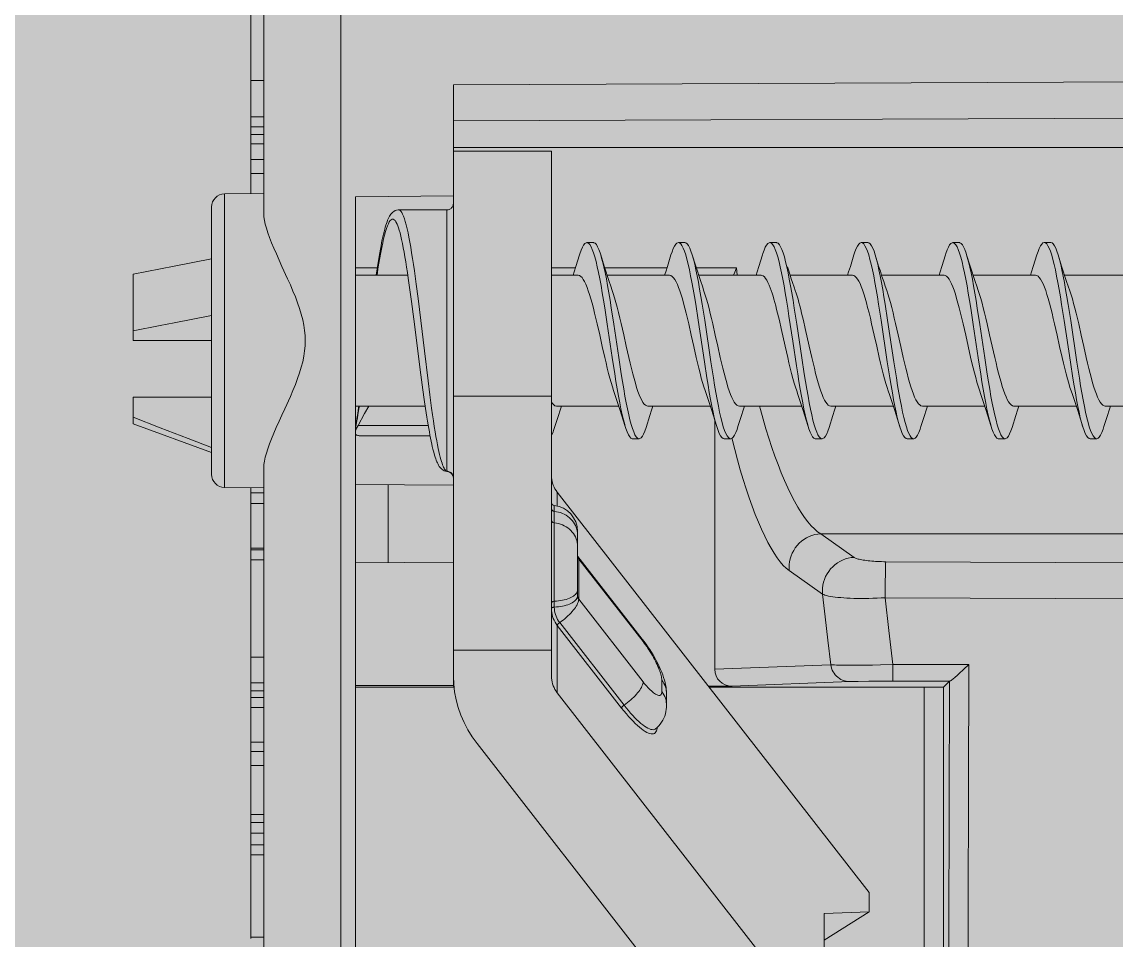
# Model space of a CAD drawing. Header units: millimetres. Extents: x -853320 to 19484, y -510814 to 9708.
# Drawn here: x 10873.54 to 10890.28, y 7632.65 to 7646.69 of the extents above; entities that cross this region are included whole.
import ezdxf

# ---------------------------------------------------------------- set-up
doc = ezdxf.new("R2010")
doc.units = ezdxf.units.MM
for name, color, linetype, lineweight in [('F_ARREDI', 7, 'Continuous', 5), ('F_ELETTRICO', 22, 'Continuous', 5), ('F_MULTI laminato OPACO', 1, 'Continuous', 5)]:
    doc.layers.add(name, color=color, linetype=linetype, lineweight=lineweight)

# ---------------------------------------------------------------- blocks, each defined once
blk = doc.blocks.new('SCATOLA INCASSO_1 P_sezione e pianta')
at = {"layer": 'F_ELETTRICO'}
for p, q in [((55470.994, -13682.187), (55470.994, -13651.487)), ((55469.815, -13660.994), (55469.815, -13697.529)), ((55469.594, -13686.328), (55469.594, -13670.336)), ((55460.891, -13678.828), (55460.891, -13670.825)), ((55460.591, -13678.83), (55460.591, -13671.125)), ((55462.962, -13671.844), (55467.732, -13677.967)), ((55466.503, -13678.741), (55461.733, -13672.617)), ((55460.215, -13675.438), (55460.22, -13673.611)), ((55462.421, -13675.364), (55462.421, -13674.706)), ((55461.733, -13675.391), (55462.421, -13674.958)), ((55460.503, -13678.918), (55460.511, -13675.083)), ((55470.994, -13675.001), (55471.194, -13675.001)), ((55471.194, -13674.982), (55471.194, -13681.88)), ((55460.211, -13677.295), (55460.215, -13675.438)), ((55461.733, -13675.391), (55462.421, -13675.364)), ((55461.733, -13675.391), (55461.733, -13675.686)), ((55466.503, -13681.809), (55461.733, -13675.686)), ((55470.994, -13676.264), (55471.194, -13676.264)), ((55470.994, -13676.417), (55471.194, -13676.417)), ((55470.994, -13676.595), (55471.194, -13676.595)), ((55470.994, -13676.755), (55471.194, -13676.755)), ((55470.994, -13676.878), (55471.194, -13676.878)), ((55460.208, -13679.174), (55460.211, -13677.295)), ((55470.994, -13677.631), (55471.194, -13677.631)), ((55470.994, -13677.844), (55471.194, -13677.844)), ((55470.994, -13677.985), (55471.194, -13677.985)), ((55464.999, -13678.19), (55464.973, -13678.213)), ((55464.832, -13678.73), (55464.832, -13678.555)), ((55465.482, -13678.553), (55466.467, -13679.817)), ((55465.519, -13678.508), (55466.503, -13679.772)), ((55470.994, -13678.517), (55471.194, -13678.517)), ((55464.904, -13678.936), (55464.904, -13678.761)), ((55466.503, -13678.741), (55466.503, -13679.772)), ((55470.994, -13678.668), (55471.194, -13678.668)), ((55470.994, -13678.771), (55471.194, -13678.771)), ((55461.454, -13678.918), (55460.5, -13678.918)), ((55460.591, -13678.83), (55460.503, -13678.918)), ((55460.891, -13678.828), (55464.181, -13678.828)), ((55461.37, -13679.001), (55461.369, -13678.966)), ((55461.738, -13678.917), (55461.454, -13678.918)), ((55461.898, -13678.916), (55461.738, -13678.917)), ((55461.969, -13678.915), (55461.898, -13678.916)), ((55462.004, -13678.914), (55461.969, -13678.915)), ((55463.828, -13678.843), (55462.029, -13678.914)), ((55463.828, -13678.843), (55464.193, -13678.843)), ((55465.191, -13678.91), (55466.176, -13680.174)), ((55468.084, -13678.828), (55469.594, -13678.828)), ((55468.085, -13678.843), (55468.094, -13678.843)), ((55468.094, -13678.998), (55468.094, -13678.843)), ((55469.594, -13678.852), (55468.094, -13678.852)), ((55470.994, -13678.893), (55471.194, -13678.893)), ((55461.37, -13679.044), (55461.37, -13679.001)), ((55461.371, -13679.119), (55461.37, -13679.044)), ((55461.371, -13679.173), (55461.371, -13679.119)), ((55464.094, -13679.102), (55462.319, -13679.171)), ((55464.094, -13679.102), (55464.094, -13682.912)), ((55466.594, -13687.028), (55466.594, -13678.998)), ((55468.094, -13686.341), (55468.094, -13678.998)), ((55461.371, -13679.173), (55460.208, -13679.174)), ((55461.558, -13679.168), (55461.371, -13679.173)), ((55461.679, -13679.166), (55461.558, -13679.168)), ((55461.794, -13679.164), (55461.679, -13679.166)), ((55461.902, -13679.162), (55461.794, -13679.164)), ((55462.361, -13679.544), (55462.319, -13679.171)), ((55470.994, -13679.287), (55471.194, -13679.287)), ((55468.094, -13679.394), (55466.594, -13679.394)), ((55462.403, -13679.903), (55462.361, -13679.544)), ((55465.203, -13679.563), (55465.173, -13679.524)), ((55466.176, -13680.788), (55465.191, -13679.524)), ((55466.188, -13680.828), (55465.203, -13679.563)), ((55461.486, -13680.195), (55461.429, -13679.696)), ((55462.444, -13680.251), (55462.403, -13679.903)), ((55461.486, -13680.195), (55437.364, -13680.087)), ((55466.549, -13680.051), (55466.549, -13681.608)), ((55461.485, -13680.442), (55461.486, -13680.321)), ((55461.486, -13680.321), (55461.486, -13680.195)), ((55462.955, -13680.61), (55462.444, -13680.251)), ((55466.176, -13680.174), (55466.176, -13680.788)), ((55466.194, -13680.226), (55466.194, -13681.21)), ((55461.483, -13680.552), (55461.485, -13680.442)), ((55461.477, -13680.747), (55437.364, -13680.639)), ((55461.482, -13680.615), (55461.483, -13680.552)), ((55462.472, -13681.173), (55461.961, -13680.813)), ((55466.177, -13680.801), (55466.176, -13680.788)), ((55466.188, -13680.828), (55466.185, -13680.824)), ((55469.594, -13680.728), (55468.094, -13680.741)), ((55469.094, -13680.732), (55469.094, -13681.923)), ((55470.994, -13680.775), (55471.194, -13680.775)), ((55470.994, -13680.929), (55471.194, -13680.929)), ((55471.194, -13680.954), (55470.994, -13680.954)), ((55466.195, -13681.189), (55466.194, -13681.16)), ((55462.472, -13681.173), (55437.364, -13681.173)), ((55466.503, -13681.599), (55466.503, -13681.809)), ((55470.994, -13681.635), (55471.194, -13681.635)), ((55470.994, -13681.802), (55471.194, -13681.802)), ((55469.594, -13681.928), (55468.094, -13681.915)), ((55470.994, -13681.878), (55471.596, -13681.883)), ((55471.596, -13681.883), (55471.596, -13686.373)), ((55468.181, -13682.13), (55468.194, -13682.13)), ((55468.188, -13682.128), (55468.189, -13682.128)), ((55468.194, -13682.13), (55468.194, -13686.128)), ((55471.794, -13682.083), (55471.794, -13686.172)), ((55471.794, -13682.419), (55472.994, -13682.856)), ((55471.794, -13682.494), (55472.151, -13682.63)), ((55458.351, -13682.628), (55458.251, -13682.628)), ((55459.751, -13682.628), (55459.651, -13682.628)), ((55461.151, -13682.628), (55461.051, -13682.628)), ((55462.551, -13682.628), (55462.451, -13682.628)), ((55463.832, -13682.632), (55463.829, -13682.622)), ((55463.951, -13682.628), (55463.851, -13682.628)), ((55465.351, -13682.628), (55465.251, -13682.628)), ((55468.45, -13682.673), (55469.501, -13682.673)), ((55472.151, -13682.63), (55472.582, -13682.797)), ((55458.324, -13682.706), (55458.343, -13682.752)), ((55458.519, -13682.992), (55458.462, -13682.808)), ((55459.733, -13682.728), (55459.752, -13682.779)), ((55459.919, -13682.992), (55459.864, -13682.816)), ((55461.124, -13682.707), (55461.143, -13682.753)), ((55461.319, -13682.992), (55461.262, -13682.81)), ((55462.534, -13682.729), (55462.553, -13682.781)), ((55462.719, -13682.992), (55462.664, -13682.816)), ((55463.925, -13682.708), (55463.944, -13682.755)), ((55464.119, -13682.992), (55464.064, -13682.816)), ((55465.334, -13682.731), (55465.353, -13682.782)), ((55465.519, -13682.992), (55465.464, -13682.816)), ((55468.478, -13682.828), (55469.552, -13682.828)), ((55469.552, -13682.828), (55469.452, -13683.012)), ((55469.583, -13682.857), (55469.594, -13682.796)), ((55472.582, -13682.797), (55472.994, -13682.958)), ((55468.52, -13683.089), (55468.5, -13682.96)), ((55469.57, -13682.935), (55469.583, -13682.857)), ((55472.994, -13682.856), (55472.994, -13683.262)), ((55457.162, -13683.128), (55458.117, -13683.128)), ((55458.562, -13683.128), (55459.517, -13683.128)), ((55459.929, -13683.078), (55459.948, -13683.173)), ((55459.962, -13683.128), (55460.917, -13683.128)), ((55461.362, -13683.128), (55462.317, -13683.128)), ((55462.762, -13683.128), (55463.717, -13683.128)), ((55464.162, -13683.128), (55465.117, -13683.128)), ((55465.53, -13683.083), (55465.549, -13683.178)), ((55465.562, -13683.128), (55466.517, -13683.128)), ((55468.455, -13683.299), (55468.427, -13683.093)), ((55468.54, -13683.228), (55468.52, -13683.089)), ((55468.525, -13683.128), (55469.594, -13683.128)), ((55469.452, -13683.012), (55469.388, -13683.128)), ((55466.594, -13683.28), (55468.094, -13683.28)), ((55468.482, -13683.516), (55468.455, -13683.299)), ((55468.56, -13683.375), (55468.54, -13683.228)), ((55471.794, -13683.262), (55472.994, -13683.262)), ((55468.591, -13683.607), (55468.56, -13683.375)), ((55458.514, -13683.555), (55458.552, -13683.8)), ((55458.614, -13683.555), (55458.652, -13683.8)), ((55459.924, -13683.617), (55459.962, -13683.864)), ((55460.024, -13683.617), (55460.062, -13683.864)), ((55461.315, -13683.558), (55461.353, -13683.803)), ((55461.415, -13683.558), (55461.453, -13683.803)), ((55462.724, -13683.62), (55462.762, -13683.867)), ((55464.115, -13683.561), (55464.153, -13683.806)), ((55464.215, -13683.561), (55464.253, -13683.806)), ((55465.525, -13683.623), (55465.563, -13683.87)), ((55465.625, -13683.623), (55465.663, -13683.87)), ((55468.538, -13683.972), (55468.482, -13683.516)), ((55468.699, -13684.459), (55468.591, -13683.607)), ((55458.552, -13683.8), (55458.647, -13684.436)), ((55458.652, -13683.8), (55458.747, -13684.436)), ((55461.353, -13683.803), (55461.448, -13684.439)), ((55461.453, -13683.803), (55461.548, -13684.439)), ((55464.153, -13683.806), (55464.248, -13684.442)), ((55464.253, -13683.806), (55464.348, -13684.442)), ((55458.409, -13683.869), (55458.448, -13684.041)), ((55458.816, -13684.041), (55458.777, -13683.868)), ((55459.962, -13683.864), (55460.038, -13684.375)), ((55460.062, -13683.864), (55460.138, -13684.375)), ((55460.216, -13684.042), (55460.178, -13683.873)), ((55462.61, -13683.871), (55462.648, -13684.042)), ((55462.762, -13683.867), (55462.839, -13684.378)), ((55463.016, -13684.042), (55462.977, -13683.871)), ((55464.01, -13683.871), (55464.048, -13684.042)), ((55464.416, -13684.041), (55464.377, -13683.87)), ((55465.563, -13683.87), (55465.639, -13684.381)), ((55465.663, -13683.87), (55465.739, -13684.381)), ((55468.594, -13684.436), (55468.538, -13683.972)), ((55462.648, -13684.042), (55462.709, -13684.314)), ((55463.077, -13684.314), (55463.016, -13684.042)), ((55471.794, -13684.128), (55472.994, -13684.128)), ((55472.994, -13685.146), (55472.994, -13684.128)), ((55459.887, -13684.215), (55459.926, -13684.387)), ((55461.287, -13684.215), (55461.326, -13684.388)), ((55461.693, -13684.386), (55461.654, -13684.214)), ((55462.709, -13684.314), (55462.737, -13684.435)), ((55463.105, -13684.435), (55463.077, -13684.314)), ((55465.487, -13684.215), (55465.526, -13684.389)), ((55465.893, -13684.386), (55465.855, -13684.215)), ((55458.647, -13684.436), (55458.686, -13684.681)), ((55458.747, -13684.436), (55458.786, -13684.681)), ((55460.038, -13684.375), (55460.076, -13684.623)), ((55460.138, -13684.375), (55460.176, -13684.623)), ((55461.448, -13684.439), (55461.486, -13684.684)), ((55461.548, -13684.439), (55461.586, -13684.684)), ((55462.839, -13684.378), (55462.877, -13684.626)), ((55464.248, -13684.442), (55464.286, -13684.687)), ((55464.348, -13684.442), (55464.386, -13684.687)), ((55465.639, -13684.381), (55465.677, -13684.629)), ((55465.739, -13684.381), (55465.777, -13684.629)), ((55468.635, -13684.775), (55468.594, -13684.436)), ((55468.734, -13684.728), (55468.699, -13684.459)), ((55472.369, -13684.402), (55471.794, -13684.512)), ((55468.663, -13684.991), (55468.635, -13684.775)), ((55468.759, -13684.908), (55468.734, -13684.728)), ((55462.863, -13684.897), (55462.881, -13684.948)), ((55462.881, -13684.948), (55462.903, -13685.016)), ((55462.903, -13685.016), (55462.923, -13685.074)), ((55462.915, -13684.859), (55462.934, -13684.968)), ((55462.934, -13684.968), (55462.953, -13685.071)), ((55468.691, -13685.194), (55468.663, -13684.991)), ((55468.784, -13685.084), (55468.759, -13684.908)), ((55457.785, -13685.128), (55458.74, -13685.128)), ((55459.185, -13685.128), (55460.14, -13685.128)), ((55460.585, -13685.128), (55461.54, -13685.128)), ((55461.985, -13685.128), (55462.94, -13685.128)), ((55462.953, -13685.071), (55462.972, -13685.168)), ((55463.385, -13685.128), (55464.34, -13685.128)), ((55463.759, -13685.243), (55463.75, -13685.128)), ((55464.785, -13685.128), (55465.74, -13685.128)), ((55466.185, -13685.128), (55466.594, -13685.128)), ((55468.79, -13685.128), (55469.594, -13685.128)), ((55472.369, -13685.268), (55472.994, -13685.146)), ((55458.786, -13685.27), (55458.839, -13685.44)), ((55460.186, -13685.27), (55460.239, -13685.44)), ((55461.586, -13685.27), (55461.639, -13685.44)), ((55463.759, -13685.243), (55464.377, -13685.243)), ((55464.386, -13685.27), (55464.439, -13685.44)), ((55464.825, -13685.243), (55465.777, -13685.243)), ((55465.786, -13685.27), (55465.839, -13685.44)), ((55466.225, -13685.243), (55466.594, -13685.243)), ((55469.258, -13685.243), (55469.594, -13685.243)), ((55471.794, -13685.378), (55472.369, -13685.268)), ((55458.957, -13685.495), (55458.976, -13685.543)), ((55460.348, -13685.468), (55460.367, -13685.521)), ((55461.757, -13685.497), (55461.777, -13685.544)), ((55464.558, -13685.498), (55464.577, -13685.545)), ((55465.949, -13685.471), (55465.968, -13685.523)), ((55458.951, -13685.628), (55459.051, -13685.628)), ((55460.351, -13685.628), (55460.451, -13685.628)), ((55461.751, -13685.628), (55461.851, -13685.628)), ((55463.151, -13685.628), (55463.251, -13685.628)), ((55464.551, -13685.628), (55464.651, -13685.628)), ((55465.951, -13685.628), (55466.051, -13685.628)), ((55468.959, -13685.919), (55468.958, -13685.916)), ((55468.194, -13686.128), (55468.932, -13686.128)), ((55468.932, -13686.128), (55468.931, -13686.128)), ((55470.994, -13716.768), (55470.994, -13686.067)), ((55469.594, -13686.328), (55468.094, -13686.341)), ((55468.094, -13686.341), (55468.094, -13688.041)), ((55470.994, -13686.378), (55471.596, -13686.373)), ((55471.194, -13686.376), (55471.194, -13701.372)), ((55470.994, -13686.685), (55471.194, -13686.685)), ((55470.994, -13686.901), (55471.194, -13686.901)), ((55468.094, -13687.082), (55437.364, -13687.082)), ((55468.094, -13687.028), (55466.594, -13687.028)), ((55470.994, -13687.139), (55471.194, -13687.139)), ((55470.994, -13687.281), (55471.194, -13687.281)), ((55437.364, -13687.617), (55468.094, -13687.489)), ((55470.994, -13687.4), (55471.194, -13687.4)), ((55470.994, -13687.551), (55471.194, -13687.551)), ((55437.364, -13688.169), (55468.094, -13688.041)), ((55471.194, -13688.109), (55470.994, -13688.109))]:
    blk.add_line(p, q, dxfattribs=at)
for points in [[(55460.511, -13675.083), (55460.52, -13672.02), (55460.524, -13671.058)], [(55467.732, -13677.967), (55467.807, -13678.07), (55467.873, -13678.177), (55467.93, -13678.286), (55467.98, -13678.4), (55468.021, -13678.516), (55468.053, -13678.635), (55468.075, -13678.754), (55468.089, -13678.875), (55468.094, -13678.998)], [(55464.98, -13678.177), (55464.986, -13678.158), (55464.994, -13678.142), (55465.004, -13678.129), (55465.017, -13678.12), (55465.032, -13678.114), (55465.048, -13678.112), (55465.067, -13678.113), (55465.088, -13678.117), (55465.11, -13678.125), (55465.134, -13678.136), (55465.16, -13678.151), (55465.188, -13678.169), (55465.216, -13678.19), (55465.246, -13678.214), (55465.278, -13678.242), (55465.31, -13678.272), (55465.343, -13678.305), (55465.378, -13678.341), (55465.412, -13678.379), (55465.447, -13678.42), (55465.483, -13678.463), (55465.519, -13678.508)], [(55464.973, -13678.213), (55464.949, -13678.237), (55464.927, -13678.264), (55464.907, -13678.292), (55464.889, -13678.322), (55464.873, -13678.353), (55464.86, -13678.386), (55464.849, -13678.42), (55464.841, -13678.454), (55464.836, -13678.488), (55464.833, -13678.521), (55464.832, -13678.555)], [(55464.976, -13678.21), (55464.977, -13678.2), (55464.98, -13678.177)], [(55464.999, -13678.19), (55465.007, -13678.185), (55465.021, -13678.179), (55465.037, -13678.177), (55465.054, -13678.178), (55465.074, -13678.182), (55465.095, -13678.19), (55465.118, -13678.201), (55465.143, -13678.214), (55465.168, -13678.231), (55465.196, -13678.251), (55465.224, -13678.274), (55465.254, -13678.3), (55465.284, -13678.329), (55465.316, -13678.36), (55465.348, -13678.394), (55465.381, -13678.431), (55465.415, -13678.469), (55465.448, -13678.51), (55465.482, -13678.553)], [(55464.832, -13678.555), (55464.832, -13678.57), (55464.835, -13678.6), (55464.84, -13678.628), (55464.848, -13678.657), (55464.859, -13678.684), (55464.871, -13678.711), (55464.887, -13678.737), (55464.904, -13678.761)], [(55465.482, -13678.553), (55465.456, -13678.571), (55465.43, -13678.591), (55465.405, -13678.611), (55465.38, -13678.632), (55465.357, -13678.653), (55465.334, -13678.675), (55465.313, -13678.697), (55465.293, -13678.719), (55465.274, -13678.741), (55465.257, -13678.762), (55465.242, -13678.783), (55465.229, -13678.804), (55465.217, -13678.824), (55465.208, -13678.843), (55465.201, -13678.862), (55465.195, -13678.879), (55465.192, -13678.895), (55465.191, -13678.91)], [(55465.482, -13678.553), (55465.489, -13678.548), (55465.495, -13678.543), (55465.501, -13678.537), (55465.506, -13678.532), (55465.51, -13678.526), (55465.514, -13678.521), (55465.516, -13678.516), (55465.518, -13678.512), (55465.519, -13678.508)], [(55464.876, -13678.973), (55464.864, -13678.935), (55464.854, -13678.898), (55464.846, -13678.862), (55464.84, -13678.828), (55464.835, -13678.795), (55464.833, -13678.762), (55464.832, -13678.73)], [(55464.832, -13678.746), (55464.835, -13678.775), (55464.84, -13678.804), (55464.848, -13678.832), (55464.859, -13678.859), (55464.871, -13678.886), (55464.887, -13678.912), (55464.904, -13678.936)], [(55464.904, -13678.761), (55464.905, -13678.748), (55464.907, -13678.736), (55464.91, -13678.726), (55464.914, -13678.717), (55464.919, -13678.71), (55464.926, -13678.705), (55464.934, -13678.702), (55464.943, -13678.701), (55464.952, -13678.701), (55464.963, -13678.704), (55464.975, -13678.708), (55464.988, -13678.714), (55465.002, -13678.722), (55465.016, -13678.731), (55465.032, -13678.743), (55465.048, -13678.755), (55465.064, -13678.77), (55465.081, -13678.786), (55465.099, -13678.803), (55465.117, -13678.822), (55465.135, -13678.843), (55465.153, -13678.864), (55465.172, -13678.886), (55465.191, -13678.91)], [(55466.594, -13678.998), (55466.593, -13678.968), (55466.589, -13678.937), (55466.583, -13678.907), (55466.576, -13678.878), (55466.565, -13678.849), (55466.553, -13678.82), (55466.539, -13678.793), (55466.522, -13678.766), (55466.503, -13678.741)], [(55460.208, -13679.174), (55460.285, -13679.099), (55460.308, -13679.077), (55460.331, -13679.056), (55460.352, -13679.036), (55460.372, -13679.018), (55460.391, -13679.001), (55460.409, -13678.985), (55460.425, -13678.971), (55460.44, -13678.959), (55460.453, -13678.948), (55460.465, -13678.939), (55460.475, -13678.932), (55460.484, -13678.926), (55460.491, -13678.922), (55460.496, -13678.919), (55460.5, -13678.918)], [(55460.503, -13678.918), (55460.503, -13678.918), (55460.503, -13678.918), (55460.503, -13678.918), (55460.502, -13678.918), (55460.501, -13678.918), (55460.5, -13678.918)], [(55461.369, -13678.966), (55461.368, -13678.952), (55461.368, -13678.94), (55461.368, -13678.931), (55461.367, -13678.924), (55461.367, -13678.92), (55461.366, -13678.918)], [(55462.029, -13678.914), (55462.018, -13678.914), (55462.004, -13678.914)], [(55462.319, -13679.171), (55462.313, -13679.143), (55462.305, -13679.116), (55462.295, -13679.089), (55462.282, -13679.064), (55462.267, -13679.04), (55462.25, -13679.018), (55462.231, -13678.997), (55462.21, -13678.978), (55462.187, -13678.962), (55462.163, -13678.947), (55462.138, -13678.935), (55462.111, -13678.926), (55462.084, -13678.919), (55462.057, -13678.915), (55462.029, -13678.914)], [(55465.173, -13679.524), (55465.145, -13679.485), (55465.116, -13679.444), (55465.089, -13679.403), (55465.063, -13679.362), (55465.038, -13679.32), (55465.013, -13679.277), (55464.99, -13679.234), (55464.967, -13679.191), (55464.945, -13679.145), (55464.924, -13679.1), (55464.906, -13679.056), (55464.89, -13679.014), (55464.876, -13678.973)], [(55465.191, -13679.524), (55465.172, -13679.499), (55465.153, -13679.474), (55465.135, -13679.448), (55465.117, -13679.421), (55465.099, -13679.394), (55465.081, -13679.366), (55465.064, -13679.339), (55465.048, -13679.31), (55465.032, -13679.282), (55465.016, -13679.254), (55465.002, -13679.227), (55464.988, -13679.199), (55464.975, -13679.172), (55464.963, -13679.146), (55464.952, -13679.12), (55464.943, -13679.095), (55464.934, -13679.071), (55464.926, -13679.048), (55464.919, -13679.026), (55464.914, -13679.006), (55464.91, -13678.986), (55464.907, -13678.968), (55464.905, -13678.952), (55464.904, -13678.936)], [(55461.429, -13679.696), (55461.391, -13679.35), (55461.371, -13679.173)], [(55462.319, -13679.171), (55462.303, -13679.17), (55462.283, -13679.168), (55462.259, -13679.167), (55462.232, -13679.165), (55462.202, -13679.164), (55462.168, -13679.163), (55462.131, -13679.163), (55462.09, -13679.162), (55462.047, -13679.162), (55462.001, -13679.162), (55461.902, -13679.162)], [(55465.203, -13679.563), (55465.201, -13679.56), (55465.195, -13679.549), (55465.192, -13679.537), (55465.191, -13679.524)], [(55466.467, -13679.817), (55466.441, -13679.835), (55466.415, -13679.855), (55466.39, -13679.875), (55466.365, -13679.896), (55466.342, -13679.917), (55466.319, -13679.939), (55466.298, -13679.961), (55466.278, -13679.983), (55466.259, -13680.005), (55466.242, -13680.026), (55466.227, -13680.048), (55466.214, -13680.068), (55466.202, -13680.088), (55466.193, -13680.108), (55466.185, -13680.126), (55466.18, -13680.143), (55466.177, -13680.159), (55466.176, -13680.174)], [(55466.467, -13679.817), (55466.472, -13679.813), (55466.477, -13679.809), (55466.481, -13679.805), (55466.485, -13679.801), (55466.489, -13679.797), (55466.493, -13679.793), (55466.496, -13679.789), (55466.499, -13679.785), (55466.501, -13679.781), (55466.502, -13679.778), (55466.503, -13679.775), (55466.503, -13679.772)], [(55466.467, -13679.817), (55466.483, -13679.839), (55466.498, -13679.863), (55466.511, -13679.888), (55466.523, -13679.914), (55466.532, -13679.941), (55466.54, -13679.968), (55466.545, -13679.996), (55466.548, -13680.023), (55466.549, -13680.051)], [(55466.503, -13679.772), (55466.521, -13679.797), (55466.538, -13679.823), (55466.552, -13679.85), (55466.565, -13679.878), (55466.575, -13679.908), (55466.583, -13679.938), (55466.589, -13679.968), (55466.593, -13679.999), (55466.594, -13680.03)], [(55466.549, -13680.051), (55466.517, -13680.054), (55466.486, -13680.057), (55466.455, -13680.061), (55466.425, -13680.067), (55466.396, -13680.073), (55466.369, -13680.081), (55466.343, -13680.089), (55466.318, -13680.099), (55466.296, -13680.109), (55466.275, -13680.12), (55466.257, -13680.131), (55466.24, -13680.144), (55466.226, -13680.157), (55466.215, -13680.17), (55466.206, -13680.184), (55466.199, -13680.197), (55466.195, -13680.212), (55466.194, -13680.226)], [(55466.549, -13680.141), (55466.517, -13680.144), (55466.486, -13680.147), (55466.455, -13680.151), (55466.425, -13680.157), (55466.396, -13680.163), (55466.369, -13680.171), (55466.343, -13680.179), (55466.318, -13680.189), (55466.296, -13680.199), (55466.275, -13680.21), (55466.257, -13680.221), (55466.24, -13680.234), (55466.226, -13680.246), (55466.215, -13680.26)], [(55466.549, -13680.051), (55466.555, -13680.051), (55466.561, -13680.05), (55466.567, -13680.049), (55466.572, -13680.048), (55466.577, -13680.046), (55466.581, -13680.044), (55466.585, -13680.042), (55466.588, -13680.04), (55466.591, -13680.038), (55466.592, -13680.035), (55466.593, -13680.032), (55466.594, -13680.03)], [(55466.549, -13680.141), (55466.557, -13680.141), (55466.565, -13680.139), (55466.572, -13680.138), (55466.578, -13680.135), (55466.584, -13680.133), (55466.588, -13680.13), (55466.591, -13680.127), (55466.593, -13680.123), (55466.594, -13680.12)], [(55462.444, -13680.251), (55462.427, -13680.243), (55462.407, -13680.235), (55462.383, -13680.228), (55462.355, -13680.222), (55462.324, -13680.216), (55462.289, -13680.21), (55462.251, -13680.205), (55462.211, -13680.201), (55462.167, -13680.197), (55462.12, -13680.193), (55462.071, -13680.19), (55462.02, -13680.188), (55461.966, -13680.186), (55461.91, -13680.185), (55461.853, -13680.185), (55461.794, -13680.185), (55461.734, -13680.186), (55461.673, -13680.187), (55461.611, -13680.189), (55461.549, -13680.192), (55461.486, -13680.195)], [(55461.961, -13680.813), (55462.006, -13680.809), (55462.051, -13680.801), (55462.094, -13680.789), (55462.137, -13680.772), (55462.178, -13680.752), (55462.218, -13680.728), (55462.255, -13680.7), (55462.289, -13680.67), (55462.321, -13680.636), (55462.35, -13680.599), (55462.375, -13680.56), (55462.397, -13680.519), (55462.415, -13680.477), (55462.429, -13680.433), (55462.439, -13680.388), (55462.445, -13680.342), (55462.446, -13680.296), (55462.444, -13680.251)], [(55466.176, -13680.174), (55466.179, -13680.179), (55466.183, -13680.184), (55466.186, -13680.19), (55466.188, -13680.196), (55466.19, -13680.202), (55466.192, -13680.208), (55466.193, -13680.214), (55466.194, -13680.22), (55466.194, -13680.226)], [(55466.215, -13680.26), (55466.206, -13680.273), (55466.199, -13680.287), (55466.195, -13680.301), (55466.194, -13680.316)], [(55461.477, -13680.747), (55461.478, -13680.738), (55461.479, -13680.725), (55461.48, -13680.709), (55461.48, -13680.69), (55461.481, -13680.668), (55461.482, -13680.615)], [(55462.472, -13681.173), (55462.517, -13681.169), (55462.562, -13681.161), (55462.606, -13681.149), (55462.648, -13681.132), (55462.69, -13681.112), (55462.729, -13681.088), (55462.766, -13681.06), (55462.801, -13681.029), (55462.832, -13680.996), (55462.861, -13680.959), (55462.886, -13680.92), (55462.908, -13680.879), (55462.926, -13680.836), (55462.94, -13680.792), (55462.95, -13680.747), (55462.956, -13680.702), (55462.957, -13680.656), (55462.955, -13680.61)], [(55463.829, -13682.622), (55463.789, -13682.462), (55463.747, -13682.305), (55463.703, -13682.153), (55463.659, -13682.005), (55463.614, -13681.863), (55463.568, -13681.726), (55463.521, -13681.595), (55463.474, -13681.47), (55463.426, -13681.352), (55463.378, -13681.242), (55463.33, -13681.139), (55463.281, -13681.043), (55463.233, -13680.956), (55463.185, -13680.877), (55463.138, -13680.806), (55463.091, -13680.743), (55463.045, -13680.69), (55463, -13680.646), (55462.955, -13680.61)], [(55461.961, -13680.813), (55461.952, -13680.808), (55461.942, -13680.803), (55461.93, -13680.798), (55461.916, -13680.793), (55461.9, -13680.788), (55461.883, -13680.784), (55461.863, -13680.779), (55461.843, -13680.775), (55461.821, -13680.771), (55461.797, -13680.768), (55461.772, -13680.764), (55461.746, -13680.761), (55461.719, -13680.758), (55461.691, -13680.756), (55461.662, -13680.753), (55461.632, -13680.751), (55461.602, -13680.75), (55461.571, -13680.749), (55461.54, -13680.748), (55461.509, -13680.747), (55461.477, -13680.747)], [(55466.188, -13680.809), (55466.186, -13680.804), (55466.183, -13680.798), (55466.179, -13680.793), (55466.176, -13680.788)], [(55466.185, -13680.824), (55466.18, -13680.814), (55466.177, -13680.801)], [(55466.194, -13680.839), (55466.194, -13680.833), (55466.193, -13680.827), (55466.192, -13680.821), (55466.19, -13680.815), (55466.188, -13680.809)], [(55466.188, -13680.828), (55466.19, -13680.83), (55466.191, -13680.833), (55466.192, -13680.834), (55466.193, -13680.836), (55466.193, -13680.837), (55466.194, -13680.838), (55466.194, -13680.839), (55466.194, -13680.839), (55466.194, -13680.839)], [(55466.549, -13681.341), (55466.517, -13681.337), (55466.486, -13681.33), (55466.455, -13681.321), (55466.425, -13681.31), (55466.396, -13681.297), (55466.369, -13681.281), (55466.343, -13681.264), (55466.318, -13681.245), (55466.296, -13681.224), (55466.275, -13681.201), (55466.257, -13681.177), (55466.24, -13681.152), (55466.226, -13681.126), (55466.215, -13681.099), (55466.206, -13681.071), (55466.199, -13681.042), (55466.195, -13681.013), (55466.194, -13680.984)], [(55463.409, -13683.128), (55463.396, -13683.075), (55463.354, -13682.925), (55463.311, -13682.779), (55463.267, -13682.635), (55463.221, -13682.496), (55463.174, -13682.361), (55463.125, -13682.232), (55463.076, -13682.107), (55463.026, -13681.989), (55462.975, -13681.877), (55462.924, -13681.772), (55462.873, -13681.673), (55462.821, -13681.582), (55462.77, -13681.499), (55462.719, -13681.424), (55462.668, -13681.357), (55462.618, -13681.298), (55462.568, -13681.248), (55462.52, -13681.206), (55462.472, -13681.173)], [(55466.549, -13681.517), (55466.517, -13681.512), (55466.486, -13681.506), (55466.455, -13681.497), (55466.425, -13681.485), (55466.396, -13681.472), (55466.369, -13681.457), (55466.343, -13681.439), (55466.318, -13681.42), (55466.296, -13681.399), (55466.275, -13681.377), (55466.257, -13681.353), (55466.24, -13681.328), (55466.226, -13681.301), (55466.215, -13681.274), (55466.206, -13681.246), (55466.199, -13681.218), (55466.195, -13681.189)], [(55466.549, -13681.341), (55466.557, -13681.343), (55466.565, -13681.345), (55466.572, -13681.349), (55466.578, -13681.354), (55466.584, -13681.359), (55466.588, -13681.365), (55466.591, -13681.372), (55466.593, -13681.379), (55466.594, -13681.386)], [(55466.549, -13681.517), (55466.557, -13681.518), (55466.565, -13681.521), (55466.572, -13681.524), (55466.578, -13681.529), (55466.584, -13681.534), (55466.588, -13681.54), (55466.591, -13681.547), (55466.593, -13681.554), (55466.594, -13681.562)], [(55466.594, -13682.067), (55466.593, -13682.036), (55466.589, -13682.006), (55466.583, -13681.976), (55466.576, -13681.946), (55466.565, -13681.917), (55466.553, -13681.889), (55466.539, -13681.861), (55466.522, -13681.835), (55466.503, -13681.809)], [(55468.094, -13682.03), (55468.095, -13682.044), (55468.097, -13682.056), (55468.101, -13682.069), (55468.107, -13682.08), (55468.114, -13682.091), (55468.123, -13682.101), (55468.133, -13682.11), (55468.144, -13682.117), (55468.156, -13682.123), (55468.168, -13682.127), (55468.181, -13682.13)], [(55468.189, -13682.128), (55468.19, -13682.128), (55468.194, -13682.13)], [(55468.236, -13682.139), (55468.214, -13682.132), (55468.192, -13682.128)], [(55468.228, -13682.164), (55468.22, -13682.154), (55468.213, -13682.145), (55468.207, -13682.139), (55468.2, -13682.134), (55468.194, -13682.13)], [(55468.427, -13683.093), (55468.413, -13682.995), (55468.399, -13682.902), (55468.386, -13682.816), (55468.373, -13682.735), (55468.36, -13682.661), (55468.348, -13682.594), (55468.336, -13682.533), (55468.325, -13682.479), (55468.315, -13682.43), (55468.304, -13682.386), (55468.294, -13682.347), (55468.285, -13682.312), (55468.276, -13682.281), (55468.267, -13682.254), (55468.259, -13682.231), (55468.25, -13682.21), (55468.243, -13682.192), (55468.235, -13682.177), (55468.228, -13682.164)], [(55468.5, -13682.96), (55468.49, -13682.899), (55468.48, -13682.841), (55468.471, -13682.785), (55468.461, -13682.732), (55468.452, -13682.681), (55468.443, -13682.634), (55468.434, -13682.589), (55468.424, -13682.546), (55468.416, -13682.507), (55468.407, -13682.47), (55468.398, -13682.436), (55468.389, -13682.404), (55468.381, -13682.374), (55468.372, -13682.347), (55468.364, -13682.322), (55468.355, -13682.298), (55468.347, -13682.277), (55468.338, -13682.257), (55468.329, -13682.239), (55468.32, -13682.222), (55468.31, -13682.205), (55468.298, -13682.19), (55468.286, -13682.176), (55468.272, -13682.162), (55468.255, -13682.15), (55468.236, -13682.139)], [(55470.588, -13683.276), (55470.673, -13683.087), (55470.717, -13682.99), (55470.762, -13682.894), (55470.804, -13682.801), (55470.842, -13682.712), (55470.878, -13682.628), (55470.909, -13682.548), (55470.935, -13682.475), (55470.956, -13682.407), (55470.973, -13682.345), (55470.985, -13682.287), (55470.992, -13682.235), (55470.994, -13682.187)], [(55458.139, -13682.816), (55458.152, -13682.774), (55458.171, -13682.724), (55458.19, -13682.684), (55458.209, -13682.654), (55458.228, -13682.636), (55458.247, -13682.628), (55458.251, -13682.628)], [(55458.251, -13682.628), (55458.266, -13682.631), (55458.285, -13682.645), (55458.304, -13682.67), (55458.324, -13682.706)], [(55458.351, -13682.628), (55458.366, -13682.631), (55458.385, -13682.645), (55458.404, -13682.67), (55458.424, -13682.706), (55458.443, -13682.752), (55458.462, -13682.808)], [(55459.543, -13682.802), (55459.562, -13682.747), (55459.581, -13682.702), (55459.6, -13682.667), (55459.619, -13682.644), (55459.638, -13682.63), (55459.651, -13682.628)], [(55459.651, -13682.628), (55459.657, -13682.628), (55459.676, -13682.637), (55459.695, -13682.657), (55459.714, -13682.687), (55459.733, -13682.728)], [(55459.751, -13682.628), (55459.757, -13682.628), (55459.776, -13682.637), (55459.795, -13682.657), (55459.814, -13682.687), (55459.833, -13682.728), (55459.852, -13682.779), (55459.864, -13682.816)], [(55460.939, -13682.816), (55460.953, -13682.773), (55460.972, -13682.723), (55460.991, -13682.683), (55461.01, -13682.654), (55461.029, -13682.635), (55461.048, -13682.628), (55461.051, -13682.628)], [(55461.051, -13682.628), (55461.067, -13682.631), (55461.086, -13682.646), (55461.105, -13682.671), (55461.124, -13682.707)], [(55461.151, -13682.628), (55461.167, -13682.631), (55461.186, -13682.646), (55461.205, -13682.671), (55461.224, -13682.707), (55461.243, -13682.753), (55461.262, -13682.81)], [(55462.343, -13682.801), (55462.362, -13682.746), (55462.381, -13682.701), (55462.4, -13682.667), (55462.419, -13682.643), (55462.439, -13682.63), (55462.451, -13682.628)], [(55462.451, -13682.628), (55462.458, -13682.628), (55462.477, -13682.637), (55462.496, -13682.657), (55462.515, -13682.688), (55462.534, -13682.729)], [(55462.551, -13682.628), (55462.558, -13682.628), (55462.577, -13682.637), (55462.596, -13682.657), (55462.615, -13682.688), (55462.634, -13682.729), (55462.653, -13682.781), (55462.664, -13682.816)], [(55463.739, -13682.816), (55463.753, -13682.771), (55463.772, -13682.722), (55463.791, -13682.682), (55463.81, -13682.653), (55463.829, -13682.635), (55463.848, -13682.628), (55463.851, -13682.628)], [(55463.851, -13682.628), (55463.867, -13682.632), (55463.886, -13682.646), (55463.905, -13682.672), (55463.925, -13682.708)], [(55463.951, -13682.628), (55463.967, -13682.632), (55463.986, -13682.646), (55464.005, -13682.672), (55464.025, -13682.708), (55464.044, -13682.755), (55464.064, -13682.816)], [(55465.086, -13682.985), (55465.144, -13682.799), (55465.163, -13682.744), (55465.182, -13682.7), (55465.201, -13682.666), (55465.22, -13682.643), (55465.239, -13682.63), (55465.251, -13682.628)], [(55465.251, -13682.628), (55465.258, -13682.628), (55465.277, -13682.638), (55465.296, -13682.658), (55465.315, -13682.689), (55465.334, -13682.731)], [(55465.351, -13682.628), (55465.358, -13682.628), (55465.377, -13682.638), (55465.396, -13682.658), (55465.415, -13682.689), (55465.434, -13682.731), (55465.453, -13682.782), (55465.464, -13682.816)], [(55469.594, -13682.696), (55469.589, -13682.692), (55469.582, -13682.688), (55469.574, -13682.684), (55469.565, -13682.681), (55469.555, -13682.678), (55469.545, -13682.676), (55469.534, -13682.674), (55469.523, -13682.673), (55469.512, -13682.673), (55469.501, -13682.673)], [(55458.139, -13682.816), (55458.086, -13682.985), (55458.06, -13683.066), (55458.04, -13683.128)], [(55458.343, -13682.752), (55458.362, -13682.808), (55458.381, -13682.874), (55458.4, -13682.949), (55458.419, -13683.032), (55458.438, -13683.123)], [(55458.464, -13682.816), (55458.481, -13682.874), (55458.5, -13682.949), (55458.519, -13683.032), (55458.538, -13683.123)], [(55459.543, -13682.802), (55459.486, -13682.985), (55459.46, -13683.066), (55459.44, -13683.128)], [(55459.752, -13682.779), (55459.771, -13682.84), (55459.79, -13682.911), (55459.81, -13682.99), (55459.829, -13683.078), (55459.848, -13683.173)], [(55459.864, -13682.816), (55459.871, -13682.84), (55459.89, -13682.911), (55459.91, -13682.99), (55459.929, -13683.078)], [(55460.939, -13682.816), (55460.886, -13682.985), (55460.86, -13683.066), (55460.84, -13683.128)], [(55461.143, -13682.753), (55461.162, -13682.81), (55461.181, -13682.875), (55461.2, -13682.951), (55461.219, -13683.034), (55461.238, -13683.126)], [(55461.264, -13682.816), (55461.281, -13682.875), (55461.3, -13682.951), (55461.319, -13683.034), (55461.338, -13683.126)], [(55462.343, -13682.801), (55462.286, -13682.985), (55462.26, -13683.066), (55462.24, -13683.128)], [(55462.553, -13682.781), (55462.572, -13682.842), (55462.591, -13682.913), (55462.61, -13682.992), (55462.629, -13683.08), (55462.648, -13683.176)], [(55462.664, -13682.816), (55462.672, -13682.842), (55462.691, -13682.913), (55462.71, -13682.992), (55462.729, -13683.08), (55462.748, -13683.176), (55462.767, -13683.278), (55462.786, -13683.387), (55462.805, -13683.501), (55462.824, -13683.62), (55462.843, -13683.742)], [(55463.739, -13682.816), (55463.686, -13682.985), (55463.66, -13683.066), (55463.64, -13683.128)], [(55463.944, -13682.755), (55463.963, -13682.811), (55463.982, -13682.877), (55464.001, -13682.953), (55464.02, -13683.036), (55464.039, -13683.128)], [(55464.064, -13682.816), (55464.082, -13682.877), (55464.101, -13682.953), (55464.12, -13683.036), (55464.139, -13683.128)], [(55465.353, -13682.782), (55465.372, -13682.844), (55465.391, -13682.915), (55465.41, -13682.995), (55465.43, -13683.083), (55465.449, -13683.178)], [(55465.464, -13682.816), (55465.472, -13682.844), (55465.491, -13682.915), (55465.51, -13682.995), (55465.53, -13683.083)], [(55466.539, -13682.816), (55466.486, -13682.985), (55466.46, -13683.066), (55466.44, -13683.128)], [(55466.539, -13682.816), (55466.554, -13682.77), (55466.573, -13682.72), (55466.592, -13682.681), (55466.594, -13682.678)], [(55469.594, -13682.755), (55469.59, -13682.761), (55469.583, -13682.774), (55469.575, -13682.787), (55469.567, -13682.8), (55469.559, -13682.814), (55469.552, -13682.828)], [(55469.594, -13682.77), (55469.586, -13682.81), (55469.575, -13682.876), (55469.562, -13682.948)], [(55458.64, -13683.359), (55458.621, -13683.303), (55458.595, -13683.229), (55458.57, -13683.152), (55458.545, -13683.073), (55458.519, -13682.992)], [(55460.021, -13683.303), (55459.995, -13683.229), (55459.97, -13683.152), (55459.945, -13683.073), (55459.919, -13682.992)], [(55461.44, -13683.359), (55461.421, -13683.303), (55461.395, -13683.229), (55461.37, -13683.152), (55461.345, -13683.073), (55461.319, -13682.992)], [(55462.84, -13683.359), (55462.821, -13683.303), (55462.795, -13683.229), (55462.77, -13683.152), (55462.745, -13683.073), (55462.719, -13682.992)], [(55464.242, -13683.365), (55464.221, -13683.303), (55464.195, -13683.229), (55464.17, -13683.152), (55464.145, -13683.073), (55464.119, -13682.992)], [(55465.086, -13682.985), (55465.06, -13683.066), (55465.04, -13683.128)], [(55465.642, -13683.366), (55465.621, -13683.303), (55465.595, -13683.229), (55465.57, -13683.152), (55465.545, -13683.073), (55465.519, -13682.992)], [(55469.562, -13682.948), (55469.55, -13683.027), (55469.536, -13683.113), (55469.534, -13683.128)], [(55469.54, -13683.128), (55469.544, -13683.1), (55469.557, -13683.016), (55469.57, -13682.935)], [(55458.117, -13683.128), (55458.136, -13683.131), (55458.156, -13683.143), (55458.176, -13683.162), (55458.196, -13683.189), (55458.215, -13683.223), (55458.235, -13683.263), (55458.254, -13683.309), (55458.273, -13683.361), (55458.292, -13683.418), (55458.311, -13683.481), (55458.33, -13683.55), (55458.35, -13683.624), (55458.369, -13683.702), (55458.389, -13683.784), (55458.409, -13683.869)], [(55458.438, -13683.123), (55458.457, -13683.222), (55458.476, -13683.328), (55458.495, -13683.439), (55458.514, -13683.555)], [(55458.538, -13683.123), (55458.557, -13683.222), (55458.576, -13683.328), (55458.595, -13683.439), (55458.614, -13683.555)], [(55459.517, -13683.128), (55459.52, -13683.128), (55459.54, -13683.133), (55459.56, -13683.146), (55459.579, -13683.166), (55459.599, -13683.194), (55459.618, -13683.228), (55459.637, -13683.269), (55459.656, -13683.316), (55459.675, -13683.369), (55459.694, -13683.428), (55459.713, -13683.491), (55459.732, -13683.559), (55459.752, -13683.631), (55459.771, -13683.708), (55459.79, -13683.788), (55459.81, -13683.871)], [(55459.848, -13683.173), (55459.867, -13683.276), (55459.886, -13683.384), (55459.905, -13683.498), (55459.924, -13683.617)], [(55459.948, -13683.173), (55459.967, -13683.276), (55459.986, -13683.384), (55460.005, -13683.498), (55460.024, -13683.617)], [(55460.917, -13683.128), (55460.938, -13683.132), (55460.957, -13683.144), (55460.977, -13683.163), (55460.996, -13683.19), (55461.016, -13683.224), (55461.035, -13683.264), (55461.055, -13683.311), (55461.074, -13683.365), (55461.093, -13683.424), (55461.113, -13683.488), (55461.132, -13683.558), (55461.152, -13683.632), (55461.171, -13683.709), (55461.19, -13683.789), (55461.21, -13683.871)], [(55461.238, -13683.126), (55461.257, -13683.225), (55461.276, -13683.33), (55461.295, -13683.442), (55461.315, -13683.558)], [(55461.338, -13683.126), (55461.357, -13683.225), (55461.376, -13683.33), (55461.395, -13683.442), (55461.415, -13683.558)], [(55462.317, -13683.128), (55462.336, -13683.131), (55462.356, -13683.142), (55462.375, -13683.161), (55462.394, -13683.186), (55462.413, -13683.219), (55462.433, -13683.259), (55462.452, -13683.305), (55462.472, -13683.358), (55462.491, -13683.417), (55462.511, -13683.482), (55462.531, -13683.553), (55462.551, -13683.628), (55462.57, -13683.706), (55462.59, -13683.788), (55462.61, -13683.871)], [(55463.717, -13683.128), (55463.737, -13683.131), (55463.756, -13683.143), (55463.775, -13683.161), (55463.795, -13683.187), (55463.814, -13683.22), (55463.833, -13683.26), (55463.853, -13683.307), (55463.872, -13683.359), (55463.892, -13683.419), (55463.911, -13683.484), (55463.931, -13683.555), (55463.951, -13683.629), (55463.971, -13683.707), (55463.99, -13683.788), (55464.01, -13683.871)], [(55464.039, -13683.128), (55464.058, -13683.228), (55464.077, -13683.333), (55464.096, -13683.445), (55464.115, -13683.561)], [(55464.139, -13683.128), (55464.158, -13683.228), (55464.177, -13683.333), (55464.196, -13683.445), (55464.215, -13683.561)], [(55465.117, -13683.128), (55465.135, -13683.131), (55465.154, -13683.142), (55465.174, -13683.159), (55465.193, -13683.184), (55465.212, -13683.216), (55465.231, -13683.255), (55465.25, -13683.3), (55465.27, -13683.352), (55465.289, -13683.411), (55465.309, -13683.476), (55465.329, -13683.547), (55465.349, -13683.622), (55465.369, -13683.702), (55465.389, -13683.785), (55465.409, -13683.87)], [(55466.517, -13683.128), (55466.539, -13683.132), (55466.559, -13683.145), (55466.579, -13683.165), (55466.594, -13683.187)], [(55460.178, -13683.873), (55460.159, -13683.791), (55460.14, -13683.711), (55460.12, -13683.635), (55460.101, -13683.562), (55460.082, -13683.494), (55460.063, -13683.43), (55460.044, -13683.371), (55460.021, -13683.303)], [(55462.648, -13683.176), (55462.667, -13683.278), (55462.686, -13683.387), (55462.705, -13683.501), (55462.724, -13683.62)], [(55465.449, -13683.178), (55465.468, -13683.281), (55465.487, -13683.39), (55465.506, -13683.504), (55465.525, -13683.623)], [(55465.549, -13683.178), (55465.568, -13683.281), (55465.587, -13683.39), (55465.606, -13683.504), (55465.625, -13683.623)], [(55470.361, -13684.128), (55470.363, -13684.05), (55470.371, -13683.97), (55470.383, -13683.889), (55470.4, -13683.806), (55470.422, -13683.722), (55470.448, -13683.636), (55470.478, -13683.549), (55470.512, -13683.459), (55470.549, -13683.368), (55470.588, -13683.276)], [(55458.777, -13683.868), (55458.757, -13683.783), (55458.737, -13683.7), (55458.717, -13683.621), (55458.697, -13683.546), (55458.677, -13683.476), (55458.658, -13683.412), (55458.64, -13683.359)], [(55461.577, -13683.869), (55461.557, -13683.784), (55461.537, -13683.701), (55461.517, -13683.621), (55461.497, -13683.546), (55461.477, -13683.475), (55461.457, -13683.411), (55461.44, -13683.359)], [(55462.977, -13683.871), (55462.958, -13683.787), (55462.938, -13683.705), (55462.918, -13683.626), (55462.898, -13683.551), (55462.878, -13683.48), (55462.858, -13683.415), (55462.84, -13683.359)], [(55464.377, -13683.87), (55464.358, -13683.787), (55464.338, -13683.706), (55464.319, -13683.629), (55464.3, -13683.556), (55464.28, -13683.487), (55464.261, -13683.423), (55464.242, -13683.365)], [(55465.777, -13683.87), (55465.758, -13683.787), (55465.738, -13683.706), (55465.719, -13683.628), (55465.7, -13683.556), (55465.68, -13683.488), (55465.661, -13683.424), (55465.642, -13683.366)], [(55462.843, -13683.742), (55462.901, -13684.122), (55462.958, -13684.503)], [(55459.81, -13683.871), (55459.848, -13684.042), (55459.887, -13684.215)], [(55461.21, -13683.871), (55461.248, -13684.041), (55461.287, -13684.215)], [(55461.654, -13684.214), (55461.616, -13684.042), (55461.577, -13683.869)], [(55465.409, -13683.87), (55465.448, -13684.042), (55465.487, -13684.215)], [(55465.855, -13684.215), (55465.816, -13684.041), (55465.777, -13683.87)], [(55458.448, -13684.041), (55458.487, -13684.214), (55458.525, -13684.385)], [(55458.893, -13684.385), (55458.855, -13684.214), (55458.816, -13684.041)], [(55460.293, -13684.384), (55460.254, -13684.214), (55460.216, -13684.042)], [(55464.048, -13684.042), (55464.086, -13684.214), (55464.125, -13684.383)], [(55464.493, -13684.385), (55464.455, -13684.214), (55464.416, -13684.041)], [(55470.717, -13685.265), (55470.63, -13685.074), (55470.588, -13684.98), (55470.549, -13684.887), (55470.512, -13684.796), (55470.478, -13684.707), (55470.448, -13684.619), (55470.422, -13684.533), (55470.4, -13684.449), (55470.383, -13684.367), (55470.371, -13684.285), (55470.363, -13684.206), (55470.361, -13684.128)], [(55472.994, -13684.28), (55472.582, -13684.36), (55472.369, -13684.402)], [(55458.525, -13684.385), (55458.544, -13684.467), (55458.564, -13684.547), (55458.583, -13684.624), (55458.602, -13684.697), (55458.621, -13684.766), (55458.641, -13684.829), (55458.66, -13684.888)], [(55459.185, -13685.128), (55459.166, -13685.124), (55459.147, -13685.113), (55459.127, -13685.094), (55459.108, -13685.068), (55459.089, -13685.035), (55459.069, -13684.995), (55459.05, -13684.948), (55459.03, -13684.895), (55459.011, -13684.836), (55458.991, -13684.771), (55458.971, -13684.701), (55458.951, -13684.626), (55458.932, -13684.548), (55458.913, -13684.468), (55458.893, -13684.385)], [(55459.926, -13684.387), (55459.946, -13684.471), (55459.965, -13684.553), (55459.985, -13684.631), (55460.004, -13684.704), (55460.023, -13684.772), (55460.043, -13684.836), (55460.063, -13684.897)], [(55460.585, -13685.128), (55460.566, -13685.124), (55460.547, -13685.113), (55460.528, -13685.095), (55460.509, -13685.069), (55460.49, -13685.037), (55460.47, -13684.998), (55460.451, -13684.952), (55460.432, -13684.899), (55460.412, -13684.84), (55460.392, -13684.775), (55460.372, -13684.704), (55460.352, -13684.629), (55460.332, -13684.55), (55460.313, -13684.468), (55460.293, -13684.384)], [(55461.326, -13684.388), (55461.346, -13684.473), (55461.366, -13684.556), (55461.386, -13684.635), (55461.406, -13684.71), (55461.425, -13684.779), (55461.445, -13684.843), (55461.463, -13684.897)], [(55461.985, -13685.128), (55461.967, -13685.125), (55461.948, -13685.114), (55461.928, -13685.095), (55461.909, -13685.07), (55461.89, -13685.038), (55461.871, -13685), (55461.852, -13684.955), (55461.833, -13684.903), (55461.813, -13684.845), (55461.794, -13684.78), (55461.774, -13684.709), (55461.754, -13684.634), (55461.733, -13684.554), (55461.713, -13684.471), (55461.693, -13684.386)], [(55462.737, -13684.435), (55462.751, -13684.494), (55462.765, -13684.551), (55462.779, -13684.607), (55462.792, -13684.66), (55462.806, -13684.712), (55462.82, -13684.762), (55462.834, -13684.809), (55462.848, -13684.853), (55462.863, -13684.897)], [(55462.958, -13684.503), (55462.977, -13684.626), (55462.996, -13684.745), (55463.015, -13684.859), (55463.034, -13684.968), (55463.053, -13685.071), (55463.072, -13685.168), (55463.091, -13685.256), (55463.11, -13685.336)], [(55463.244, -13684.934), (55463.23, -13684.895), (55463.216, -13684.853), (55463.202, -13684.809), (55463.188, -13684.762), (55463.174, -13684.712), (55463.16, -13684.66), (55463.147, -13684.607), (55463.133, -13684.551), (55463.119, -13684.494), (55463.105, -13684.435)], [(55464.125, -13684.383), (55464.144, -13684.465), (55464.163, -13684.544), (55464.182, -13684.621), (55464.201, -13684.694), (55464.22, -13684.762), (55464.24, -13684.826), (55464.259, -13684.885)], [(55464.785, -13685.128), (55464.764, -13685.123), (55464.744, -13685.11), (55464.724, -13685.09), (55464.705, -13685.063), (55464.685, -13685.029), (55464.666, -13684.988), (55464.647, -13684.941), (55464.628, -13684.889), (55464.609, -13684.831), (55464.59, -13684.768), (55464.571, -13684.7), (55464.552, -13684.627), (55464.532, -13684.55), (55464.513, -13684.469), (55464.493, -13684.385)], [(55465.526, -13684.389), (55465.546, -13684.474), (55465.566, -13684.558), (55465.587, -13684.638), (55465.607, -13684.714), (55465.627, -13684.784), (55465.647, -13684.849), (55465.663, -13684.897)], [(55466.185, -13685.128), (55466.165, -13685.124), (55466.145, -13685.112), (55466.125, -13685.092), (55466.106, -13685.065), (55466.086, -13685.031), (55466.067, -13684.99), (55466.048, -13684.943), (55466.029, -13684.89), (55466.009, -13684.832), (55465.99, -13684.768), (55465.971, -13684.7), (55465.952, -13684.627), (55465.932, -13684.55), (55465.913, -13684.469), (55465.893, -13684.386)], [(55458.686, -13684.681), (55458.705, -13684.798), (55458.724, -13684.91), (55458.743, -13685.017), (55458.762, -13685.117)], [(55458.786, -13684.681), (55458.805, -13684.798), (55458.824, -13684.91), (55458.843, -13685.017), (55458.862, -13685.117)], [(55460.076, -13684.623), (55460.095, -13684.742), (55460.114, -13684.856), (55460.133, -13684.966), (55460.152, -13685.069), (55460.171, -13685.165)], [(55460.176, -13684.623), (55460.195, -13684.742), (55460.214, -13684.856), (55460.233, -13684.966), (55460.252, -13685.069)], [(55462.877, -13684.626), (55462.896, -13684.745), (55462.915, -13684.859)], [(55465.677, -13684.629), (55465.696, -13684.748), (55465.715, -13684.862), (55465.734, -13684.971), (55465.753, -13685.074), (55465.772, -13685.17)], [(55465.777, -13684.629), (55465.796, -13684.748), (55465.815, -13684.862), (55465.834, -13684.971), (55465.853, -13685.074)], [(55461.486, -13684.684), (55461.505, -13684.801), (55461.524, -13684.913), (55461.543, -13685.019), (55461.562, -13685.119)], [(55461.586, -13684.684), (55461.605, -13684.801), (55461.624, -13684.913), (55461.643, -13685.019), (55461.662, -13685.119)], [(55464.286, -13684.687), (55464.306, -13684.804), (55464.325, -13684.916), (55464.344, -13685.022), (55464.363, -13685.122)], [(55464.386, -13684.687), (55464.406, -13684.804), (55464.425, -13684.916), (55464.444, -13685.022), (55464.463, -13685.122)], [(55458.66, -13684.888), (55458.684, -13684.96), (55458.709, -13685.034), (55458.735, -13685.111), (55458.76, -13685.189), (55458.786, -13685.27)], [(55460.063, -13684.897), (55460.084, -13684.96), (55460.109, -13685.034), (55460.135, -13685.111), (55460.16, -13685.189), (55460.186, -13685.27)], [(55461.463, -13684.897), (55461.484, -13684.96), (55461.509, -13685.034), (55461.535, -13685.111), (55461.56, -13685.189), (55461.586, -13685.27)], [(55463.385, -13685.128), (55463.373, -13685.126), (55463.354, -13685.118), (55463.335, -13685.103), (55463.317, -13685.081), (55463.298, -13685.052), (55463.28, -13685.018), (55463.262, -13684.978), (55463.244, -13684.934)], [(55464.259, -13684.885), (55464.284, -13684.96), (55464.309, -13685.034), (55464.335, -13685.111), (55464.36, -13685.189), (55464.386, -13685.27)], [(55465.663, -13684.897), (55465.684, -13684.96), (55465.709, -13685.034), (55465.735, -13685.111), (55465.76, -13685.189), (55465.786, -13685.27)], [(55458.762, -13685.117), (55458.781, -13685.209), (55458.8, -13685.294), (55458.819, -13685.371), (55458.839, -13685.44)], [(55458.862, -13685.117), (55458.881, -13685.209), (55458.9, -13685.294), (55458.919, -13685.371), (55458.938, -13685.438), (55458.957, -13685.495)], [(55459.164, -13685.44), (55459.219, -13685.263), (55459.245, -13685.182), (55459.262, -13685.128)], [(55460.171, -13685.165), (55460.191, -13685.254), (55460.21, -13685.334), (55460.229, -13685.406), (55460.239, -13685.44)], [(55460.252, -13685.069), (55460.271, -13685.165), (55460.291, -13685.254), (55460.31, -13685.334), (55460.329, -13685.406), (55460.348, -13685.468)], [(55460.564, -13685.44), (55460.619, -13685.263), (55460.645, -13685.182), (55460.662, -13685.128)], [(55461.562, -13685.119), (55461.581, -13685.212), (55461.6, -13685.296), (55461.619, -13685.372), (55461.639, -13685.44)], [(55461.662, -13685.119), (55461.681, -13685.212), (55461.7, -13685.296), (55461.719, -13685.372), (55461.738, -13685.439), (55461.757, -13685.497)], [(55461.964, -13685.44), (55462.019, -13685.263), (55462.045, -13685.182), (55462.062, -13685.128)], [(55462.923, -13685.074), (55462.962, -13685.196), (55462.982, -13685.259)], [(55462.972, -13685.168), (55462.991, -13685.256), (55463.01, -13685.336)], [(55463.364, -13685.44), (55463.419, -13685.263), (55463.445, -13685.182), (55463.462, -13685.128)], [(55463.759, -13685.243), (55463.789, -13685.174), (55463.808, -13685.128)], [(55464.363, -13685.122), (55464.382, -13685.214), (55464.401, -13685.298), (55464.42, -13685.374), (55464.439, -13685.44)], [(55464.463, -13685.122), (55464.482, -13685.214), (55464.501, -13685.298), (55464.52, -13685.374), (55464.539, -13685.441), (55464.558, -13685.498)], [(55464.764, -13685.44), (55464.819, -13685.263), (55464.845, -13685.182), (55464.862, -13685.128)], [(55465.772, -13685.17), (55465.792, -13685.258), (55465.811, -13685.338), (55465.83, -13685.41), (55465.839, -13685.44)], [(55465.853, -13685.074), (55465.872, -13685.17), (55465.892, -13685.258), (55465.911, -13685.338), (55465.93, -13685.41), (55465.949, -13685.471)], [(55466.164, -13685.44), (55466.219, -13685.263), (55466.245, -13685.182), (55466.262, -13685.128)], [(55468.944, -13685.884), (55468.934, -13685.854), (55468.922, -13685.817), (55468.91, -13685.775), (55468.898, -13685.727), (55468.886, -13685.673), (55468.873, -13685.614), (55468.86, -13685.55), (55468.848, -13685.481), (55468.835, -13685.409), (55468.822, -13685.332), (55468.809, -13685.252), (55468.796, -13685.169), (55468.784, -13685.084)], [(55468.931, -13686.128), (55468.94, -13686.127), (55468.962, -13686.124), (55468.984, -13686.117), (55469.004, -13686.106), (55469.021, -13686.094), (55469.036, -13686.08), (55469.049, -13686.065), (55469.061, -13686.049), (55469.071, -13686.031), (55469.081, -13686.013), (55469.091, -13685.993), (55469.1, -13685.971), (55469.109, -13685.948), (55469.118, -13685.922), (55469.127, -13685.894), (55469.136, -13685.863), (55469.145, -13685.831), (55469.154, -13685.795), (55469.164, -13685.757), (55469.173, -13685.717), (55469.182, -13685.673), (55469.192, -13685.627), (55469.201, -13685.578), (55469.211, -13685.526), (55469.221, -13685.472), (55469.23, -13685.415), (55469.24, -13685.355), (55469.25, -13685.293), (55469.261, -13685.228), (55469.275, -13685.128)], [(55469.263, -13685.128), (55469.262, -13685.131), (55469.248, -13685.224), (55469.233, -13685.313), (55469.219, -13685.397), (55469.204, -13685.477), (55469.19, -13685.552), (55469.175, -13685.622), (55469.161, -13685.686), (55469.146, -13685.744), (55469.132, -13685.797), (55469.117, -13685.843), (55469.103, -13685.884), (55469.088, -13685.917), (55469.074, -13685.944), (55469.059, -13685.965), (55469.045, -13685.978), (55469.03, -13685.985), (55469.016, -13685.985), (55469.001, -13685.978), (55468.987, -13685.964), (55468.973, -13685.944), (55468.959, -13685.919)], [(55463.01, -13685.336), (55463.029, -13685.408), (55463.039, -13685.44)], [(55463.11, -13685.336), (55463.129, -13685.408), (55463.148, -13685.47), (55463.167, -13685.522)], [(55468.931, -13686.128), (55468.927, -13686.127), (55468.913, -13686.122), (55468.899, -13686.109), (55468.885, -13686.09), (55468.872, -13686.065), (55468.858, -13686.033), (55468.844, -13685.994), (55468.83, -13685.949), (55468.816, -13685.898), (55468.802, -13685.841), (55468.788, -13685.778), (55468.775, -13685.71), (55468.761, -13685.636), (55468.747, -13685.557), (55468.733, -13685.473), (55468.719, -13685.384), (55468.705, -13685.291), (55468.691, -13685.194)], [(55470.994, -13686.068), (55470.992, -13686.021), (55470.984, -13685.968), (55470.973, -13685.911), (55470.956, -13685.848), (55470.934, -13685.78), (55470.908, -13685.707), (55470.877, -13685.627), (55470.842, -13685.543), (55470.803, -13685.454), (55470.762, -13685.361), (55470.717, -13685.265)], [(55458.839, -13685.44), (55458.857, -13685.495), (55458.876, -13685.543), (55458.895, -13685.58), (55458.914, -13685.607), (55458.933, -13685.623), (55458.951, -13685.628)], [(55459.051, -13685.628), (55459.071, -13685.622), (55459.09, -13685.605), (55459.109, -13685.577), (55459.128, -13685.539), (55459.147, -13685.49), (55459.164, -13685.44)], [(55460.239, -13685.44), (55460.248, -13685.468), (55460.267, -13685.521), (55460.286, -13685.563), (55460.305, -13685.595), (55460.324, -13685.616), (55460.343, -13685.627), (55460.351, -13685.628)], [(55460.451, -13685.628), (55460.462, -13685.626), (55460.481, -13685.614), (55460.5, -13685.592), (55460.519, -13685.559), (55460.538, -13685.515), (55460.557, -13685.461), (55460.564, -13685.44)], [(55461.639, -13685.44), (55461.657, -13685.497), (55461.677, -13685.544), (55461.696, -13685.581), (55461.715, -13685.607), (55461.734, -13685.623), (55461.751, -13685.628)], [(55461.851, -13685.628), (55461.872, -13685.621), (55461.891, -13685.604), (55461.91, -13685.576), (55461.929, -13685.538), (55461.948, -13685.489), (55461.964, -13685.44)], [(55463.039, -13685.44), (55463.048, -13685.47), (55463.067, -13685.522), (55463.086, -13685.564), (55463.105, -13685.596), (55463.124, -13685.617), (55463.143, -13685.627), (55463.151, -13685.628)], [(55463.251, -13685.628), (55463.262, -13685.626), (55463.282, -13685.614), (55463.301, -13685.591), (55463.32, -13685.558), (55463.339, -13685.514), (55463.358, -13685.46), (55463.364, -13685.44)], [(55464.439, -13685.44), (55464.458, -13685.498), (55464.477, -13685.545), (55464.496, -13685.582), (55464.515, -13685.608), (55464.534, -13685.623), (55464.551, -13685.628)], [(55464.651, -13685.628), (55464.672, -13685.621), (55464.691, -13685.604), (55464.71, -13685.575), (55464.729, -13685.537), (55464.748, -13685.487), (55464.764, -13685.44)], [(55465.839, -13685.44), (55465.849, -13685.471), (55465.868, -13685.523), (55465.887, -13685.565), (55465.906, -13685.597), (55465.925, -13685.617), (55465.944, -13685.627), (55465.951, -13685.628)], [(55466.051, -13685.628), (55466.063, -13685.626), (55466.082, -13685.614), (55466.101, -13685.591), (55466.12, -13685.557), (55466.139, -13685.513), (55466.158, -13685.458), (55466.164, -13685.44)], [(55458.976, -13685.543), (55458.995, -13685.58), (55459.014, -13685.607), (55459.033, -13685.623), (55459.051, -13685.628)], [(55460.367, -13685.521), (55460.386, -13685.563), (55460.405, -13685.595), (55460.424, -13685.616), (55460.443, -13685.627), (55460.451, -13685.628)], [(55461.777, -13685.544), (55461.796, -13685.581), (55461.815, -13685.607), (55461.834, -13685.623), (55461.851, -13685.628)], [(55463.167, -13685.522), (55463.186, -13685.564), (55463.205, -13685.596), (55463.224, -13685.617), (55463.243, -13685.627), (55463.251, -13685.628)], [(55464.577, -13685.545), (55464.596, -13685.582), (55464.615, -13685.608), (55464.634, -13685.623), (55464.651, -13685.628)], [(55465.968, -13685.523), (55465.987, -13685.565), (55466.006, -13685.597), (55466.025, -13685.617), (55466.044, -13685.627), (55466.051, -13685.628)], [(55468.958, -13685.916), (55468.954, -13685.908), (55468.944, -13685.884)], [(55468.094, -13686.228), (55468.095, -13686.216), (55468.097, -13686.203), (55468.101, -13686.192), (55468.106, -13686.181), (55468.112, -13686.17), (55468.12, -13686.161), (55468.129, -13686.152), (55468.138, -13686.145), (55468.149, -13686.138), (55468.16, -13686.134), (55468.172, -13686.13), (55468.184, -13686.128), (55468.194, -13686.128)]]:
    blk.add_lwpolyline(points, dxfattribs=at)
for centre, radius, start, end in [((55466.594, -13681.21), 0.4, 180, 263.6206), ((55466.544, -13681.657), 0.05, 0.0007, 83.6207), ((55471.594, -13682.083), 0.2, 0, 89.5), ((55468.194, -13682.028), 0.1, 180.0111, 266.9831), ((55471.594, -13686.173), 0.2, 270.5, 0)]:
    blk.add_arc(centre, radius, start, end, dxfattribs=at)
for centre, major_axis, ratio, start_param, end_param in [((55460.891, -13678.83), (0.3, 0), 0.008727, 1.570796, 3.132866), ((55463.783, -13679.145), (0.254, 0.207), 0.863519, -0.614789, 0.812665)]:
    blk.add_ellipse(centre, major_axis=major_axis, ratio=ratio, start_param=start_param, end_param=end_param, dxfattribs=at)
blk = doc.blocks.new('BAGNO-LAVANDERIA_pianta_sol.B')
at = {"layer": 'F_MULTI laminato OPACO', "true_color": 0x636466, "transparency": 33554559}
h = blk.add_hatch(color=251, dxfattribs=at)
h.dxf.hatch_style = 1
h.paths.add_polyline_path([(863997.77, 518692.993), (864257.77, 518692.993), (864257.77, 517588.993), (863997.77, 517588.993)])
at = {"layer": 'Defpoints', "rotation": 180}
blk.add_blockref('SCATOLA INCASSO_1 P_sezione e pianta', (919668.134, 504771.865), dxfattribs=at)

msp = doc.modelspace()

# ---------------------------------------------------------------- block references
at = {"layer": 'F_ARREDI', "color": 2, "lineweight": 5}
msp.add_blockref('BAGNO-LAVANDERIA_pianta_sol.B', (-853319.899, -510814.178), dxfattribs=at)

doc.saveas('drawing.dxf')
